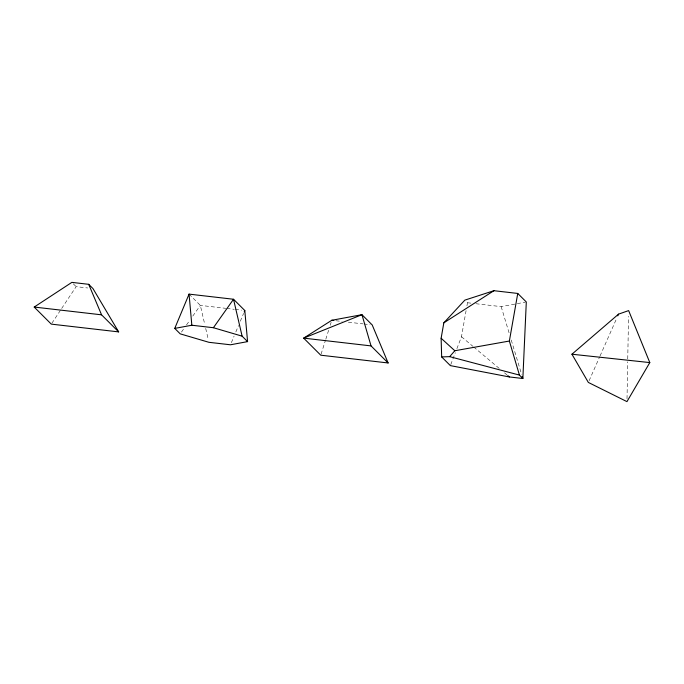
<?xml version="1.0" encoding="UTF-8"?>
<svg xmlns="http://www.w3.org/2000/svg" width="684" height="684" viewBox="0 0 684 684"><rect width="100%" height="100%" fill="white"/><g stroke="black" fill="none" stroke-linecap="round" stroke-linejoin="round"><path stroke-width="0.51" stroke-dasharray="3.42 2.56" d="M627.014 398.781L627.698 361.793M627.75 358.955L628.536 316.282M456.886 348.686L461.486 336.742L466.206 309.955M466.933 305.833L467.48 302.747L466.172 301.439M321.07 354.201L325.481 340.23M325.798 339.23L328.628 330.252M330.21 325.268L331.15 322.267M450.747 364.615L455.347 352.67M231.38 342.65L234.065 336.22M235.852 331.937L238.536 325.507M240.323 321.224L243.607 313.375M589.104 380.731L599.671 356.826M600.048 355.979L616.66 318.411M51.864 323.258L61.115 309.305M61.688 308.433L76.138 286.647L87.714 287.981M181.474 332.082L183.987 328.517M186.501 324.96L189.853 320.215M192.794 316.068L200.335 305.389L225.746 308.322M475.902 303.722L501.167 306.629L525.252 302.174M467.48 302.747L471.695 303.234M335.929 320.753L342.145 321.471M348.361 322.19L362.871 323.857M363.905 323.977L370.129 324.695M226.797 308.441L234.21 309.296M235.27 309.416L241.623 310.151M461.486 336.742L472.849 346.284M473.661 346.968L499.645 368.77M504.518 372.857L506.947 374.909M189.058 294.12L200.335 305.389L204.636 323.848M73.291 283.8L76.138 286.647M501.167 306.629L509.418 333.963M511.247 340.034L521.635 374.456M205.704 328.457L208.389 339.999"/><path stroke-width="1.03" d="M441.12 338.247L443.839 322.831L464.855 300.122L493.934 290.7L517.754 293.445L526.304 301.977L522.858 378.5L509.383 376.952L450.363 365.615L441.667 356.928L441.12 338.247L454.826 350.747L509.366 341.034L517.754 293.445M174.745 328.397L189.058 294.12L233.518 299.25L244.795 310.519L247.582 341.624L230.482 344.787L208.928 342.308L180.217 333.86L174.745 328.397L191.836 325.233L213.399 327.721L242.11 336.16L247.582 341.624M244.205 311.947L244.795 310.519M617.789 315.854L618.541 314.144L628.639 310.596L649.8 362.588L626.963 401.628L588.351 382.442L571.935 354.218L618.541 314.144M213.399 327.721L233.518 299.25L242.11 336.16M441.667 356.928L449.687 356.646L454.826 350.747M34.2 307.056L71.863 282.372L88.706 284.322L92.981 288.588L118.657 331.894L51.291 324.122L34.2 307.056L101.565 314.828L118.657 331.894M443.839 322.831L493.934 290.7M331.783 320.274L303.67 338.127L320.762 355.201L388.127 362.965L372.199 324.934L361.947 314.691L331.783 320.274L333.852 320.514M571.935 354.218L649.8 362.588M371.036 345.899L303.67 338.127L361.947 314.691L371.036 345.899L388.127 362.965M449.687 356.646L519.438 375.089L522.858 378.5L522.251 376.482M507.759 375.584L509.383 376.952M88.706 284.322L101.565 314.828M509.366 341.034L519.438 375.089M189.058 294.12L191.836 325.233"/></g></svg>
